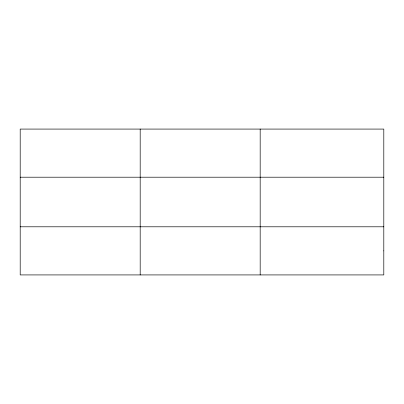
<?xml version="1.0" encoding="UTF-8"?>
<svg xmlns="http://www.w3.org/2000/svg" width="404" height="404" viewBox="0 0 404 404"><rect width="100%" height="100%" fill="white"/><g stroke="black" fill="none" stroke-linecap="round" stroke-linejoin="round"><path stroke-width="0.61" d="M140.188 129.078L140.188 274.922M260.176 129.078L260.176 274.922M20.2 177.204L383.8 177.204M20.2 226.796L383.8 226.796M383.8 250.859L383.8 274.922L20.2 274.922L20.2 129.078L383.8 129.078L383.8 250.859"/></g></svg>
